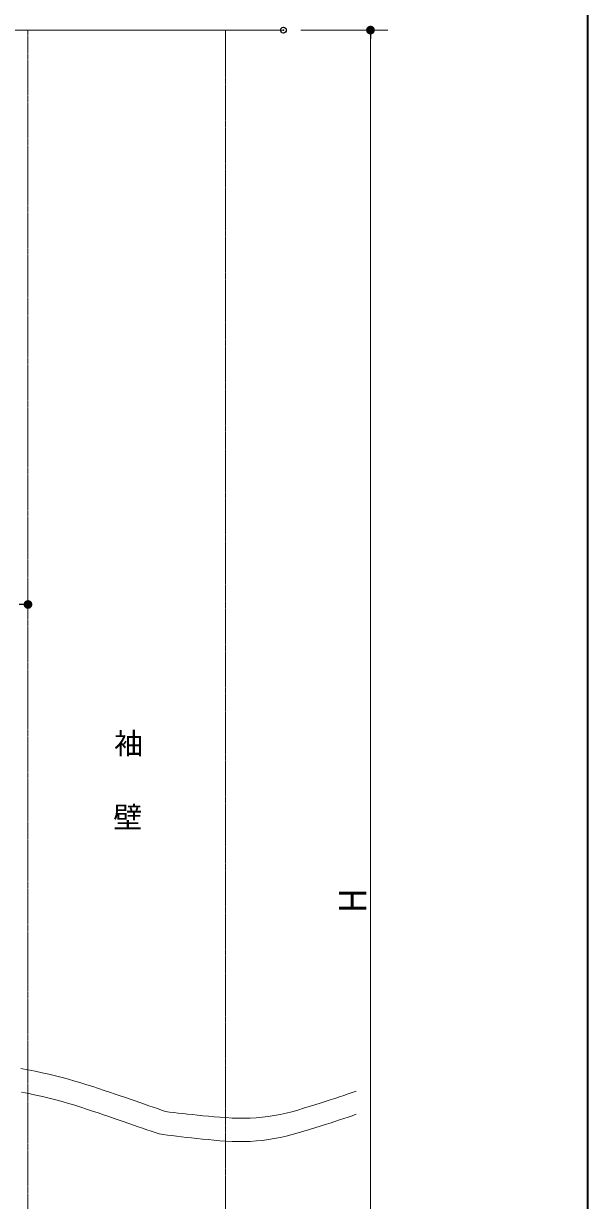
# Model space of a CAD drawing. Units: millimetres, scale not verified. Extents: x -6062 to 6062, y -3045 to 3045.
# Drawn here: x 1241 to 2212, y -1017 to 1011 of the extents above; entities that cross this region are included whole.
import ezdxf
from ezdxf.enums import TextEntityAlignment as Align

# ---------------------------------------------------------------- set-up
doc = ezdxf.new("R2010")
doc.units = ezdxf.units.MM
doc.header["$LTSCALE"] = 20
doc.header["$PDMODE"] = 32
doc.header["$PDSIZE"] = 10
doc.linetypes.add('USER1', pattern=[10.5, 8, -0.5, 0.5, -0.5, 0.5, -0.5])
for name, color, linetype, lineweight in [('0-0_2寸法-3', 7, 'Continuous', 15), ('0-1_2寸法-1', 7, 'Continuous', 15), ('0-2_0', 7, 'Continuous', 25), ('0-5_1図面枠', 7, 'Continuous', 15), ('0-6_3一般', 7, 'Continuous', 15)]:
    doc.layers.add(name, color=color, linetype=linetype, lineweight=lineweight)
doc.layers.add('0-3_Defpoints', color=7, linetype='Continuous')
doc.styles.add('ＭＳ Ｐゴシック', font='')
doc.styles.get('ＭＳ Ｐゴシック').set_extended_font_data('MS PGothic')

# ---------------------------------------------------------------- blocks, each defined once
blk = doc.blocks.new('_Dot')
at = {"layer": '0-2_0'}
blk.add_line((-10, 0), (-20, 0), dxfattribs=at)
for points in [[(0, 0), (-10, 0), (-9.92, 1.25)], [(0, 0), (-9.92, -1.25), (-10, 0)], [(0, 0), (-9.92, 1.25), (-9.69, 2.49)], [(0, 0), (-9.69, -2.49), (-9.92, -1.25)], [(0, 0), (-9.69, 2.49), (-9.3, 3.68)], [(0, 0), (-9.3, -3.68), (-9.69, -2.49)], [(0, 0), (-9.3, 3.68), (-8.76, 4.82)], [(0, 0), (-8.76, -4.82), (-9.3, -3.68)], [(0, 0), (-8.76, 4.82), (-8.09, 5.88)], [(0, 0), (-8.09, -5.88), (-8.76, -4.82)], [(0, 0), (-8.09, 5.88), (-7.29, 6.85)], [(0, 0), (-7.29, -6.85), (-8.09, -5.88)], [(0, 0), (-7.29, 6.85), (-6.37, 7.71)], [(0, 0), (-6.37, -7.71), (-7.29, -6.85)], [(0, 0), (-6.37, 7.71), (-5.36, 8.44)], [(0, 0), (-5.36, -8.44), (-6.37, -7.71)], [(0, 0), (-5.36, 8.44), (-4.26, 9.05)], [(0, 0), (-4.26, -9.05), (-5.36, -8.44)], [(0, 0), (-4.26, 9.05), (-3.09, 9.51)], [(0, 0), (-3.09, -9.51), (-4.26, -9.05)], [(0, 0), (-3.09, 9.51), (-1.87, 9.82)], [(0, 0), (-1.87, -9.82), (-3.09, -9.51)], [(0, 0), (-1.87, 9.82), (-0.63, 9.98)], [(0, 0), (-0.63, -9.98), (-1.87, -9.82)], [(0, 0), (-0.63, 9.98), (0.63, 9.98)], [(0, 0), (0.63, -9.98), (-0.63, -9.98)], [(0, 0), (0.63, 9.98), (1.87, 9.82)], [(0, 0), (1.87, 9.82), (3.09, 9.51)], [(0, 0), (3.09, 9.51), (4.26, 9.05)], [(0, 0), (4.26, 9.05), (5.36, 8.44)], [(0, 0), (5.36, 8.44), (6.37, 7.71)], [(0, 0), (6.37, 7.71), (7.29, 6.85)], [(0, 0), (7.29, 6.85), (8.09, 5.88)], [(0, 0), (8.09, 5.88), (8.76, 4.82)], [(0, 0), (8.76, 4.82), (9.3, 3.68)], [(0, 0), (9.3, 3.68), (9.69, 2.49)], [(0, 0), (9.69, 2.49), (9.92, 1.25)], [(0, 0), (9.92, 1.25), (10, 0)], [(0, 0), (1.87, -9.82), (0.63, -9.98)], [(0, 0), (3.09, -9.51), (1.87, -9.82)], [(0, 0), (4.26, -9.05), (3.09, -9.51)], [(0, 0), (5.36, -8.44), (4.26, -9.05)], [(0, 0), (6.37, -7.71), (5.36, -8.44)], [(0, 0), (7.29, -6.85), (6.37, -7.71)], [(0, 0), (8.09, -5.88), (7.29, -6.85)], [(0, 0), (8.76, -4.82), (8.09, -5.88)], [(0, 0), (9.3, -3.68), (8.76, -4.82)], [(0, 0), (9.69, -2.49), (9.3, -3.68)], [(0, 0), (9.92, -1.25), (9.69, -2.49)], [(0, 0), (10, 0), (9.92, -1.25)]]:
    blk.add_solid(points, dxfattribs=at)
blk = doc.blocks.new('グループ-3')
at = {"layer": '0-5_1図面枠', "lineweight": 35}
blk.add_lwpolyline([(-80000, 55400), (80000, 55400), (80000, -55400), (-80000, -55400)], close=True, dxfattribs=at)
blk = doc.blocks.new('図面枠')
at = {"layer": '0-5_1図面枠'}
blk.add_blockref('グループ-3', (0, 0), dxfattribs=at)
blk = doc.blocks.new('グループ-11')
at = {"layer": '0-6_3一般'}
blk.add_line((48183.7, 20000), (69523.7, 20000), dxfattribs=at)
at = {"layer": '0-6_3一般', "linetype": 'USER1'}
for p, q in [((60723.7, -40000), (60723.7, 20000)), ((60723.7, 20000), (67523.7, 20000)), ((67523.7, 20000), (67523.7, -40000))]:
    blk.add_line(p, q, dxfattribs=at)
at = {"layer": '0-6_3一般'}
for points in [[(60475, -15783.4), (60723.7, -15832), (60967.8, -15882.2), (61207.3, -15934.1), (61442.2, -15987.8), (61672.4, -16043.2), (61898.1, -16100.4), (62119.1, -16159.2), (62335.5, -16219.8), (62547.4, -16282.1), (62754.5, -16346.2), (62957.1, -16412), (63155.1, -16478.7), (63348.6, -16544.3), (63537.7, -16608.4), (63722.2, -16671), (63902.4, -16732.3), (64078, -16792.1), (64249.2, -16850.4), (64415.9, -16907.4), (64578.1, -16962.9), (64735.9, -17016.9), (64889.1, -17069.6), (65038, -17120.8), (65182.3, -17170.5), (65322.2, -17218.9), (65457.6, -17265.8), (65597.6, -17289), (65744.5, -17307.4), (65897.5, -17325.7), (66056.4, -17343.9)], [(60505.2, -16602.9), (60750.3, -16653.2), (60990.6, -16705.2), (61226.3, -16759.1), (61457.3, -16814.8), (61683.5, -16872.3), (61905.1, -16931.6), (62121.9, -16992.7), (62334.1, -17055.6), (62541.5, -17120.3), (62744.3, -17186.8), (62942.3, -17254.3), (63135.9, -17320.5), (63324.8, -17385.2), (63509.2, -17448.4), (63689.1, -17510.2), (63864.4, -17570.5), (64035.2, -17629.3), (64201.4, -17686.7), (64363, -17742.5), (64520.1, -17796.9), (64672.6, -17849.8), (64820.6, -17901.3), (64964, -17951.2), (65102.9, -17999.7), (65238.1, -18043.5), (65380.8, -18063.2), (65529.4, -18082.9), (65683.8, -18102.6), (65844, -18122.2), (66010, -18141.7)], [(66056.4, -17343.9), (66221.4, -17361.8), (66392.3, -17379.6), (66569.3, -17397.2), (66752.3, -17414.7), (66941.3, -17432), (67136.2, -17449.1), (67337.2, -17466), (67544.2, -17482.7), (67754.6, -17496.8), (67964.2, -17504.3), (68173.2, -17505.3), (68381.5, -17499.8), (68589, -17487.7), (68795.9, -17469), (69002, -17443.8), (69207.4, -17412.1), (69412.2, -17373.8), (69616.2, -17328.9), (69819.5, -17277.5), (70022.1, -17219.6), (70221.7, -17158.6), (70415.4, -17098.8), (70603.3, -17040.2), (70785.2, -16982.8), (70961.3, -16926.6), (71131.6, -16871.7), (71296, -16817.9), (71454.4, -16765.4), (71607.1, -16714.1), (71753.8, -16664), (71894.7, -16615.2), (72029.7, -16567.5), (72029.7, -16567.5)], [(66010, -18141.7), (66181.8, -18161.2), (66359.5, -18180.6), (66543, -18200), (66732.3, -18219.3), (66927.5, -18238.6), (67128.4, -18257.8), (67335.2, -18277), (67546, -18294.4), (67756.4, -18305.5), (67966.1, -18310.2), (68175.2, -18308.6), (68383.6, -18300.5), (68591.4, -18286.1), (68798.5, -18265.2), (69005, -18237.9), (69210.9, -18204.3), (69416.1, -18164.2), (69620.6, -18117.7), (69824.6, -18064.9), (70027.5, -18006.1), (70225.7, -17947), (70418.2, -17888.9), (70605, -17832), (70786.1, -17776.1), (70961.5, -17721.2), (71131.2, -17667.5), (71295.2, -17614.8), (71453.5, -17563.2), (71606.1, -17512.7), (71753, -17463.2), (71894.2, -17414.8), (72029.7, -17367.5), (72029.7, -17367.5)]]:
    blk.add_lwpolyline(points, dxfattribs=at)
blk = doc.blocks.new('グループ-13')
at = {"layer": '0-6_3一般'}
blk.add_blockref('グループ-11', (0, 0), dxfattribs=at)

msp = doc.modelspace()

# ---------------------------------------------------------------- linework, layer by layer
at = {"layer": '0-1_2寸法-1'}
for p, q in [((1718.68, 1000), (1868.68, 1000)), ((1838.68, 984.99), (1838.68, -1984.99)), ((1248.68, 40.25), (1248.88, 40.25))]:
    msp.add_line(p, q, dxfattribs=at)
at = {"layer": '0-3_Defpoints'}
for p in [(1688.68, 1000), (1248.68, 10.25)]:
    msp.add_point(p, dxfattribs=at)

# ---------------------------------------------------------------- block references
at = {"layer": '0-1_2寸法-1', "xscale": 0.7503418, "yscale": 0.7503418, "rotation": 90}
msp.add_blockref('_Dot', (1838.68, 1000), dxfattribs=at)
at = {"layer": '0-1_2寸法-1', "xscale": 0.7503418, "yscale": 0.7503418}
msp.add_blockref('_Dot', (1248.68, 10.25), dxfattribs=at)
at = {"layer": '0-5_1図面枠', "xscale": 0.05, "yscale": 0.05}
msp.add_blockref('図面枠', (-1787.5, 0), dxfattribs=at)
at = {"layer": '0-6_3一般', "xscale": 0.05, "yscale": 0.05}
msp.add_blockref('グループ-13', (-1787.5, 0), dxfattribs=at)

# ---------------------------------------------------------------- texts
at = {"layer": '0-0_2寸法-3', "style": 'ＭＳ Ｐゴシック'}
for s, p in [('袖', (1396.99, -258.62)), ('壁', (1395.56, -385.92))]:
    msp.add_text(s, height=36.66, dxfattribs=at).set_placement(p, align=Align.BOTTOM_LEFT)
at = {"layer": '0-1_2寸法-1', "style": 'ＭＳ Ｐゴシック', "width": 0.9}
msp.add_text('H', height=47.17, rotation=90, dxfattribs=at).set_placement((1845.75, -520.25), align=Align.BOTTOM_LEFT)

doc.saveas('drawing.dxf')
